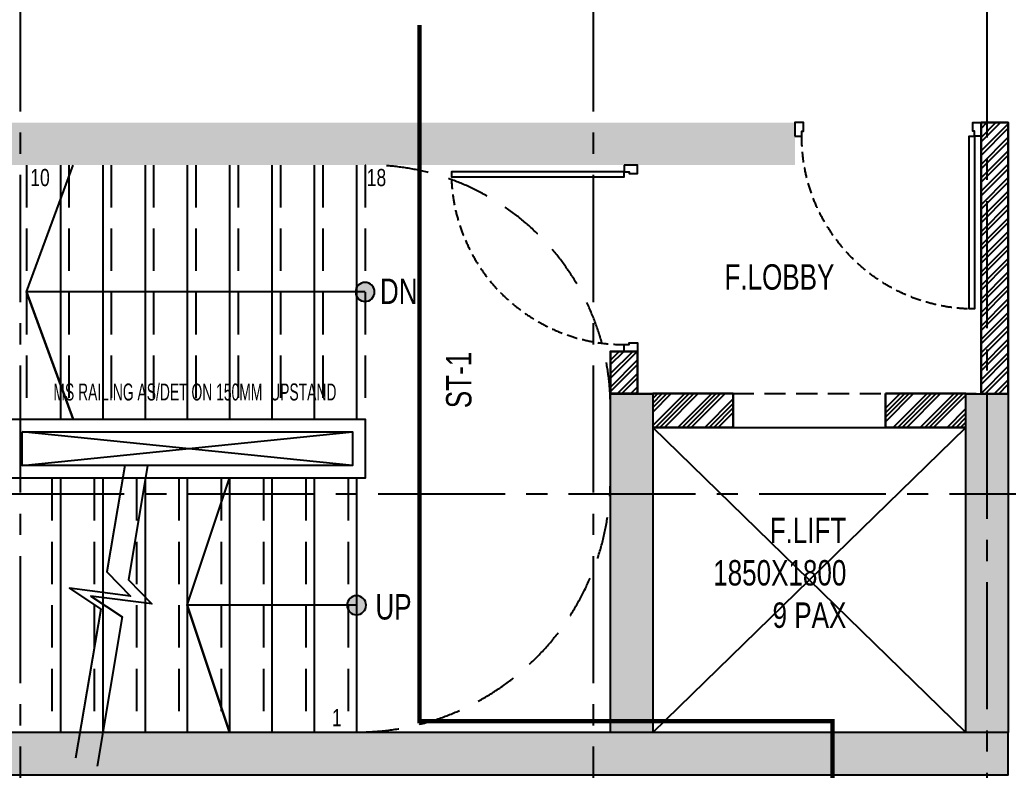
# Model space of a CAD drawing. Header units: millimetres. Extents: x 1066295 to 1300022, y -5734212 to -5454663.
# Drawn here: x 1197507 to 1203347, y -5721596 to -5717165 of the extents above; entities that cross this region are included whole.
import ezdxf

# ---------------------------------------------------------------- set-up
doc = ezdxf.new("R2010")
doc.units = ezdxf.units.MM
doc.header["$LTSCALE"] = 1000
doc.header["$MEASUREMENT"] = 0
for name, pattern in [('AUDIT_D_120904163729-0', [0]), ('T9_KEY PLAN(TYPICAL FLOOR)$0$T8 - TYPICAL FLOOR CORE$0$( Hidden )', [0.375, 0.25, -0.125]), ('T9_KEY PLAN(TYPICAL FLOOR)$0$T8 - TYPICAL FLOOR CORE$0$DASHED2', [0.375, 0.25, -0.125]), ('T9_KEY PLAN(TYPICAL FLOOR)$0$T8 - TYPICAL FLOOR CORE$0$HIDDEN', [0.375, 0.25, -0.125]), ('T9_KEY PLAN(TYPICAL FLOOR)$0$T8 - TYPICAL FLOOR CORE$0$T10-TYPICAL FLOOR CORE$0$HIDDEN', [0.375, 0.25, -0.125]), ('T9_KEY PLAN(TYPICAL FLOOR)$0$T8(T9 IS SIMILAR) - DIMENSION & TEXTING$0$T8_REFUGE COLUMNS$0$HIDDEN', [0.375, 0.25, -0.125]), ('T9_KEY PLAN(TYPICAL FLOOR)$0$T8_REFUGE COLUMNS$0$CENTER2', [1.125, 0.75, -0.125, 0.125, -0.125])]:
    doc.linetypes.add(name, pattern=pattern)
doc.layers.get('0').update_dxf_attribs({"linetype": 'AUDIT_D_120904163729-0'})
for name, color, linetype in [('T9_KEY PLAN(TYPICAL FLOOR)$0$T8 - TYPICAL FLOOR CORE$0$a-beam 2', 50, 'Continuous'), ('T9_KEY PLAN(TYPICAL FLOOR)$0$T8 - TYPICAL FLOOR CORE$0$A-DOOR-FULL', 2, 'Continuous'), ('T9_KEY PLAN(TYPICAL FLOOR)$0$T8 - TYPICAL FLOOR CORE$0$A-FINISHED STAIRS', 1, 'Continuous'), ('T9_KEY PLAN(TYPICAL FLOOR)$0$T8 - TYPICAL FLOOR CORE$0$A-UNFINISHED STAIRS', 30, 'T9_KEY PLAN(TYPICAL FLOOR)$0$T8 - TYPICAL FLOOR CORE$0$DASHED2'), ('T9_KEY PLAN(TYPICAL FLOOR)$0$T8 - TYPICAL FLOOR CORE$0$A_rail', 253, 'Continuous'), ('T9_KEY PLAN(TYPICAL FLOOR)$0$T8 - TYPICAL FLOOR CORE$0$B-AR-ANNO-E DECK FLOOR$0$a-text', 4, 'Continuous'), ('T9_KEY PLAN(TYPICAL FLOOR)$0$T8 - TYPICAL FLOOR CORE$0$CUT-OUT', 49, 'Continuous'), ('T9_KEY PLAN(TYPICAL FLOOR)$0$T8 - TYPICAL FLOOR CORE$0$HATCH', 8, 'Continuous'), ('T9_KEY PLAN(TYPICAL FLOOR)$0$T8 - TYPICAL FLOOR CORE$0$STAIRS', 1, 'Continuous'), ('T9_KEY PLAN(TYPICAL FLOOR)$0$T8 - TYPICAL FLOOR CORE$0$T10-TYPICAL FLOOR CORE$0$A-SLAB SUNK-AC LEDGES', 251, 'T9_KEY PLAN(TYPICAL FLOOR)$0$T8 - TYPICAL FLOOR CORE$0$T10-TYPICAL FLOOR CORE$0$HIDDEN'), ('T9_KEY PLAN(TYPICAL FLOOR)$0$T8_REFUGE COLUMNS$0$A-CENTERLINE', 193, 'T9_KEY PLAN(TYPICAL FLOOR)$0$T8_REFUGE COLUMNS$0$CENTER2'), ('T9_KEY PLAN(TYPICAL FLOOR)$0$T8_REFUGE COLUMNS$0$A-RCC COLS', 3, 'Continuous'), ('T9_KEY PLAN(TYPICAL FLOOR)$0$T8_TYPICAL COLUMNS$0$A-RCC COLS', 3, 'Continuous')]:
    doc.layers.add(name, color=color, linetype=linetype)
for name, color, linetype, lineweight in [('T9_KEY PLAN(TYPICAL FLOOR)$0$T8 - TYPICAL FLOOR CORE$0$A-WALL- 160', 6, 'Continuous', 30), ('T9_KEY PLAN(TYPICAL FLOOR)$0$T8 - TYPICAL FLOOR CORE$0$D&W', 8, 'Continuous', 25), ('T9_KEY PLAN(TYPICAL FLOOR)$0$T8 - TYPICAL FLOOR CORE$1$a-Text', 4, 'Continuous', 0), ('T9_KEY PLAN(TYPICAL FLOOR)$0$T8(T9 IS SIMILAR)$0$D&W', 8, 'Continuous', 25)]:
    doc.layers.add(name, color=color, linetype=linetype, lineweight=lineweight)
doc.layers.add('T9_KEY PLAN(TYPICAL FLOOR)$0$T8_REFUGE COLUMNS$0$COL-HATCH', color=7, linetype='Continuous', lineweight=25, true_color=0xa3a3a3)
doc.styles.add('T9_KEY PLAN(TYPICAL FLOOR)$0$T8 - TYPICAL FLOOR CORE$1$ARIAL ARROW', font='swisscl.ttf')

# ---------------------------------------------------------------- blocks, each defined once
blk = doc.blocks.new('T9_KEY PLAN(TYPICAL FLOOR)$0$T8_REFUGE COLUMNS')
at = {"layer": 'T9_KEY PLAN(TYPICAL FLOOR)$0$T8_REFUGE COLUMNS$0$COL-HATCH', "linetype": 'ByBlock'}
h = blk.add_hatch(color=256, dxfattribs=at)
h.dxf.hatch_style = 1
h.paths.add_polyline_path([(1215902.1, -5706299.9), (1216152.1, -5706299.9), (1216152.1, -5708099.9), (1215902.1, -5708099.9)])
h.paths.add_polyline_path([(1215902.1, -5708099.9), (1213292.1, -5708099.9), (1213292.1, -5707849.9), (1215902.1, -5707849.9)])
h.paths.add_polyline_path([(1196642.1, -5706299.9), (1196392.1, -5706299.9), (1196392.1, -5708099.9), (1196642.1, -5708099.9)])
h.paths.add_polyline_path([(1215902.1, -5723474.9), (1216152.1, -5723474.9), (1216152.1, -5721674.9), (1215902.1, -5721674.9)])
h.paths.add_polyline_path([(1215902.1, -5721924.9), (1213292.1, -5721924.9), (1213292.1, -5721674.9), (1215902.1, -5721674.9)])
h.paths.add_polyline_path([(1196642.1, -5723474.9), (1196392.1, -5723474.9), (1196392.1, -5721674.9), (1196642.1, -5721674.9)])
h.paths.add_polyline_path([(1198957.1, -5709939.9), (1199207.1, -5709939.9), (1199207.1, -5714149.9), (1198957.1, -5714149.9)])
h.paths.add_polyline_path([(1197682.1, -5711799.9), (1197432.1, -5711799.9), (1197432.1, -5709939.9), (1197682.1, -5709939.9)])
h.paths.add_polyline_path([(1184832.1, -5718799.9), (1185182.1, -5718799.9), (1185182.1, -5709299.9), (1184832.1, -5709299.9)])
h.paths.add_polyline_path([(1194132.1, -5714149.9), (1193882.1, -5714149.9), (1193882.1, -5709939.9), (1194132.1, -5709939.9)])
h.paths.add_polyline_path([(1189932.1, -5714149.9), (1190232.1, -5714149.9), (1190232.1, -5709914.9), (1189932.1, -5709914.9)])
h.paths.add_polyline_path([(1189932.1, -5719684.9), (1190232.1, -5719684.9), (1190232.1, -5715449.9), (1189932.1, -5715449.9)])
h.paths.add_polyline_path([(1194182.1, -5719609.9), (1193882.1, -5719609.9), (1193882.1, -5717174.9), (1194182.1, -5717174.9)])
h.paths.add_polyline_path([(1215612.1, -5719609.9), (1215862.1, -5719609.9), (1215862.1, -5715374.9), (1215612.1, -5715374.9)])
h.paths.add_polyline_path([(1210702.1, -5711724.9), (1207452.1, -5711724.9), (1207452.1, -5711474.9), (1210702.1, -5711474.9)])
h.paths.add_polyline_path([(1210702.1, -5713624.9), (1207452.1, -5713624.9), (1207452.1, -5713874.9), (1210702.1, -5713874.9)])
h.paths.add_polyline_path([(1210952.1, -5711474.9), (1210702.1, -5711474.9), (1210702.1, -5713874.9), (1210952.1, -5713874.9)])
h.paths.add_polyline_path([(1202442.1, -5712799.9), (1202692.1, -5712799.9), (1202692.1, -5710799.9), (1202442.1, -5710799.9)], flags=17)
h.paths.add_polyline_path([(1196682.1, -5715374.9), (1196932.1, -5715374.9), (1196932.1, -5719609.9), (1196682.1, -5719609.9)])
h.paths.add_polyline_path([(1210052.1, -5727009.9), (1209752.1, -5727009.9), (1209752.1, -5724474.9), (1210052.1, -5724474.9)])
h.paths.add_polyline_path([(1202492.1, -5727009.9), (1202792.1, -5727009.9), (1202792.1, -5724474.9), (1202492.1, -5724474.9)])
h.paths.add_polyline_path([(1199382.1, -5726829.9), (1199132.1, -5726829.9), (1199132.1, -5724474.9), (1199382.1, -5724474.9)])
h.paths.add_polyline_path([(1195392.1, -5726519.9), (1195742.1, -5726519.9), (1195742.1, -5724724.9), (1195392.1, -5724724.9)])
h.paths.add_polyline_path([(1195742.1, -5724124.9), (1195392.1, -5724124.9), (1195392.1, -5723274.9), (1195742.1, -5723274.9)])
h.paths.add_polyline_path([(1217152.1, -5726519.9), (1216802.1, -5726519.9), (1216802.1, -5724724.9), (1217152.1, -5724724.9)])
h.paths.add_polyline_path([(1216802.1, -5724124.9), (1217152.1, -5724124.9), (1217152.1, -5723274.9), (1216802.1, -5723274.9)])
h.paths.add_polyline_path([(1213162.1, -5726829.9), (1213412.1, -5726829.9), (1213412.1, -5724474.9), (1213162.1, -5724474.9)])
h.paths.add_polyline_path([(1209602.1, -5723474.9), (1209852.1, -5723474.9), (1209852.1, -5721674.9), (1209602.1, -5721674.9)])
h.paths.add_polyline_path([(1212262.1, -5721674.9), (1210752.1, -5721674.9), (1210752.1, -5721924.9), (1212262.1, -5721924.9)])
h.paths.add_polyline_path([(1212742.1, -5719224.9), (1207452.1, -5719224.9), (1207452.1, -5718974.9), (1212742.1, -5718974.9)])
h.paths.add_polyline_path([(1214067.1, -5718349.9), (1213817.1, -5718349.9), (1213817.1, -5716424.9), (1214067.1, -5716424.9)])
h.paths.add_polyline_path([(1213587.1, -5709939.9), (1213337.1, -5709939.9), (1213337.1, -5714149.9), (1213587.1, -5714149.9)])
h.paths.add_polyline_path([(1214862.1, -5711799.9), (1215112.1, -5711799.9), (1215112.1, -5709939.9), (1214862.1, -5709939.9)])
h.paths.add_polyline_path([(1227712.1, -5718799.9), (1227362.1, -5718799.9), (1227362.1, -5709299.9), (1227712.1, -5709299.9)])
h.paths.add_polyline_path([(1218412.1, -5714149.9), (1218662.1, -5714149.9), (1218662.1, -5709939.9), (1218412.1, -5709939.9)])
h.paths.add_polyline_path([(1222612.1, -5714149.9), (1222312.1, -5714149.9), (1222312.1, -5709914.9), (1222612.1, -5709914.9)])
h.paths.add_polyline_path([(1222612.1, -5719684.9), (1222312.1, -5719684.9), (1222312.1, -5715449.9), (1222612.1, -5715449.9)])
h.paths.add_polyline_path([(1218362.1, -5719609.9), (1218662.1, -5719609.9), (1218662.1, -5717174.9), (1218362.1, -5717174.9)])
h.paths.add_polyline_path([(1202742.1, -5716974.9), (1202992.1, -5716974.9), (1202992.1, -5718974.9), (1202742.1, -5718974.9)])
h.paths.add_polyline_path([(1204842.1, -5716974.9), (1205092.1, -5716974.9), (1205092.1, -5718974.9), (1204842.1, -5718974.9)])
h.paths.add_polyline_path([(1217152.1, -5701889.9), (1216802.1, -5701889.9), (1216802.1, -5705049.9), (1217152.1, -5705049.9)])
h.paths.add_polyline_path([(1216802.1, -5705649.9), (1217152.1, -5705649.9), (1217152.1, -5706499.9), (1216802.1, -5706499.9)])
h.paths.add_polyline_path([(1213162.1, -5701089.9), (1213412.1, -5701089.9), (1213412.1, -5705299.9), (1213162.1, -5705299.9)])
h.paths.add_polyline_path([(1210052.1, -5701089.9), (1209752.1, -5701089.9), (1209752.1, -5705299.9), (1210052.1, -5705299.9)])
h.paths.add_polyline_path([(1209602.1, -5706299.9), (1209852.1, -5706299.9), (1209852.1, -5708099.9), (1209602.1, -5708099.9)])
h.paths.add_polyline_path([(1212262.1, -5708099.9), (1210752.1, -5708099.9), (1210752.1, -5707849.9), (1212262.1, -5707849.9)])
h.paths.add_polyline_path([(1195392.1, -5701889.9), (1195742.1, -5701889.9), (1195742.1, -5705049.9), (1195392.1, -5705049.9)])
h.paths.add_polyline_path([(1195742.1, -5705649.9), (1195392.1, -5705649.9), (1195392.1, -5706499.9), (1195742.1, -5706499.9)])
h.paths.add_polyline_path([(1199382.1, -5701089.9), (1199132.1, -5701089.9), (1199132.1, -5705299.9), (1199382.1, -5705299.9)])
h.paths.add_polyline_path([(1202492.1, -5701089.9), (1202792.1, -5701089.9), (1202792.1, -5705299.9), (1202492.1, -5705299.9)])
h.paths.add_polyline_path([(1202942.1, -5706299.9), (1202692.1, -5706299.9), (1202692.1, -5708099.9), (1202942.1, -5708099.9)])
h.paths.add_polyline_path([(1200282, -5708099.9), (1201792, -5708099.9), (1201792, -5707849.9), (1200282, -5707849.9)])
h.paths.add_polyline_path([(1207452.1, -5710799.9), (1211787.1, -5710799.9), (1211787.1, -5710549.9), (1207452.1, -5710549.9)])
h.paths.add_polyline_path([(1200042.1, -5713849.9), (1200042.1, -5710549.9), (1205092.1, -5710549.9), (1205092.1, -5712999.9), (1204842.1, -5712999.9), (1204842, -5710799.9), (1200292.1, -5710799.9), (1200292.1, -5713849.9)])
h.paths.add_polyline_path([(1198907.1, -5719224.9), (1205092.1, -5719224.9), (1205092.1, -5718974.9), (1198907.1, -5718974.9)])
h.paths.add_polyline_path([(1202942.1, -5723474.9), (1202692.1, -5723474.9), (1202692.1, -5721674.9), (1202942.1, -5721674.9)])
h.paths.add_polyline_path([(1200282.1, -5721674.9), (1201792.1, -5721674.9), (1201792.1, -5721924.9), (1200282.1, -5721924.9)])
h.paths.add_polyline_path([(1196932.1, -5715624.9), (1203832.1, -5715624.9), (1203832.1, -5715374.9), (1196932.1, -5715374.9)])
h.paths.add_polyline_path([(1215612.1, -5715624.9), (1207452.1, -5715624.9), (1207452.1, -5715374.9), (1215612.1, -5715374.9)])
h.paths.add_polyline_path([(1196642.1, -5721924.9), (1199252.1, -5721924.9), (1199252.1, -5721674.9), (1196642.1, -5721674.9)])
h.paths.add_polyline_path([(1196642.1, -5708099.9), (1199252.1, -5708099.9), (1199252.1, -5707849.9), (1196642.1, -5707849.9)])
h.paths.add_polyline_path([(1198007.1, -5718974.9), (1196932.1, -5718974.9), (1196932.1, -5719224.9), (1198007.1, -5719224.9)])
at = {"layer": 'T9_KEY PLAN(TYPICAL FLOOR)$0$T8_REFUGE COLUMNS$0$A-CENTERLINE'}
for p, q in [((1199257.1, -5728808.5), (1199257.1, -5698299.6)), ((1204967.1, -5719963), (1204967.1, -5698299.6)), ((1202642.1, -5728808.5), (1202642.1, -5698573.6)), ((1223494.9, -5717567.4), (1182495.9, -5717567.4))]:
    blk.add_line(p, q, dxfattribs=at)
at = {"layer": 'T9_KEY PLAN(TYPICAL FLOOR)$0$T8_REFUGE COLUMNS$0$A-RCC COLS', "linetype": 'ByBlock'}
for points in [[(1202742.1, -5716974.9), (1202992.1, -5716974.9), (1202992.1, -5718974.9), (1202742.1, -5718974.9)], [(1204842.1, -5716974.9), (1205092.1, -5716974.9), (1205092.1, -5718974.9), (1204842.1, -5718974.9)], [(1198907.1, -5719224.9), (1205092.1, -5719224.9), (1205092.1, -5718974.9), (1198907.1, -5718974.9)]]:
    blk.add_lwpolyline(points, close=True, dxfattribs=at)
blk = doc.blocks.new('T9_KEY PLAN(TYPICAL FLOOR)$0$T8_TYPICAL COLUMNS')
at = {"layer": 'T9_KEY PLAN(TYPICAL FLOOR)$0$T8_TYPICAL COLUMNS$0$A-RCC COLS', "linetype": 'ByBlock'}
blk.add_blockref('T9_KEY PLAN(TYPICAL FLOOR)$0$T8_REFUGE COLUMNS', (0, 0), dxfattribs=at)
blk = doc.blocks.new('*U2406')
for points in [[(0, 0), (0, 1020), (-30, 1020), (-30, 0)], [(40, 0), (0, 0), (0, -30), (-10, -30), (-10, -80), (40, -80)], [(-1060, 0), (-1020, 0), (-1020, -30), (-1010, -30), (-1010, -80), (-1060, -80)]]:
    blk.add_lwpolyline(points, close=True)
at = {"color": 0, "linetype": 'ByBlock', "ltscale": 0.25}
blk.add_arc((1.5, -0.6), 1021.5, 92.37301, 179.96526, dxfattribs=at)
blk = doc.blocks.new('T9_KEY PLAN(TYPICAL FLOOR)$0$T8 - TYPICAL FLOOR CORE$0$A$C29262D9E')
at = {"layer": 'T9_KEY PLAN(TYPICAL FLOOR)$0$T8 - TYPICAL FLOOR CORE$0$STAIRS'}
h = blk.add_hatch(color=7, dxfattribs=at)
edge = h.paths.add_edge_path()
edge.add_arc((0, 0), 0.075, 0, 360)
at = {"layer": 'T9_KEY PLAN(TYPICAL FLOOR)$0$T8 - TYPICAL FLOOR CORE$0$STAIRS', "color": 7}
blk.add_circle((0, 0), 0.075, dxfattribs=at)
blk = doc.blocks.new('T9_KEY PLAN(TYPICAL FLOOR)')
at = {"layer": 'T9_KEY PLAN(TYPICAL FLOOR)$0$T8 - TYPICAL FLOOR CORE$0$T10-TYPICAL FLOOR CORE$0$A-SLAB SUNK-AC LEDGES', "linetype": 'ByBlock'}
h = blk.add_hatch(dxfattribs=at)
h.set_pattern_fill('ANSI34', color=8, scale=150)
h.paths.add_polyline_path([(1207452.3, -5713624), (1207652.3, -5713624), (1207652.3, -5713122.9), (1207452.3, -5713122.9)])
h.paths.add_polyline_path([(1207452.3, -5712222.9), (1207652.3, -5712222.9), (1207652.3, -5711724), (1207452.3, -5711724)])
h.paths.add_polyline_path([(1200292.4, -5712999.6), (1200917.4, -5712999.6), (1200917.4, -5712799.6), (1200292.4, -5712799.6)])
h.paths.add_polyline_path([(1201817.4, -5712999.6), (1203317.4, -5712999.6), (1203317.4, -5712799.6), (1201817.4, -5712799.6)])
h.paths.add_polyline_path([(1204217.4, -5712999.6), (1204842.3, -5712999.6), (1204842.3, -5712799.6), (1204217.4, -5712799.6)])
h.paths.add_polyline_path([(1204367.2, -5717174), (1204842.2, -5717174), (1204842.2, -5716974), (1204367.2, -5716974)])
h.paths.add_polyline_path([(1202992.1, -5717174), (1203467.2, -5717174), (1203467.2, -5716974), (1202992.1, -5716974)])
h = blk.add_hatch(dxfattribs=at)
h.set_pattern_fill('ANSI32', color=8, scale=150)
h.paths.add_polyline_path([(1205092.2, -5716974.9), (1205092.2, -5715374), (1204932.2, -5715374), (1204932.2, -5716974.9)])
h = blk.add_hatch(dxfattribs=at)
h.set_pattern_fill('ANSI32', color=8, scale=150)
h.paths.add_polyline_path([(1202742.2, -5716974), (1202742.2, -5716724.8), (1202902.2, -5716724.8), (1202902.2, -5716974)])
at = {"color": 4, "linetype": 'T9_KEY PLAN(TYPICAL FLOOR)$0$T8(T9 IS SIMILAR) - DIMENSION & TEXTING$0$T8_REFUGE COLUMNS$0$HIDDEN', "ltscale": 5, "const_width": 25, "elevation": 0.1}
blk.add_lwpolyline([(1204053.5, -5721233.6), (1204053.5, -5718908.5), (1201614.3, -5718908.5), (1201614.3, -5714798.3)], dxfattribs=at)
at = {"layer": 'T9_KEY PLAN(TYPICAL FLOOR)$0$T8 - TYPICAL FLOOR CORE$0$a-beam 2', "color": 8, "linetype": 'T9_KEY PLAN(TYPICAL FLOOR)$0$T8 - TYPICAL FLOOR CORE$0$( Hidden )', "ltscale": 0.5}
blk.add_line((1202902.2, -5716974), (1204932.2, -5716974), dxfattribs=at)
at = {"layer": 'T9_KEY PLAN(TYPICAL FLOOR)$0$T8 - TYPICAL FLOOR CORE$0$A-FINISHED STAIRS', "color": 8}
for p, q in [((1199492.2, -5715625), (1199492.2, -5717125)), ((1199742.2, -5715625), (1199742.2, -5717125)), ((1199992.2, -5715625), (1199992.2, -5717125)), ((1200242.2, -5715625), (1200242.2, -5717125)), ((1200492.2, -5715625), (1200492.2, -5717125)), ((1200742.2, -5715625), (1200742.2, -5717125)), ((1200992.2, -5715625), (1200992.2, -5717125)), ((1201242.2, -5715625), (1201242.2, -5717125)), ((1199492.2, -5717474), (1199492.2, -5718974)), ((1199742.2, -5717474), (1199742.2, -5718974)), ((1199992.2, -5717474), (1199992.2, -5718974)), ((1200242.2, -5717474), (1200242.2, -5718974)), ((1200492.2, -5717474), (1200492.2, -5718974)), ((1200742.2, -5717474), (1200742.2, -5718974)), ((1200992.2, -5717474), (1200992.2, -5718974)), ((1201242.2, -5717474), (1201242.2, -5718974))]:
    blk.add_line(p, q, dxfattribs=at)
at = {"layer": 'T9_KEY PLAN(TYPICAL FLOOR)$0$T8 - TYPICAL FLOOR CORE$0$A-UNFINISHED STAIRS', "color": 8, "linetype": 'T9_KEY PLAN(TYPICAL FLOOR)$0$T8 - TYPICAL FLOOR CORE$0$HIDDEN'}
for p, q in [((1199292.2, -5715625), (1199292.2, -5717125)), ((1199542.2, -5715625), (1199542.2, -5717125)), ((1199792.2, -5715625), (1199792.2, -5717125)), ((1200042.2, -5715625), (1200042.2, -5717125)), ((1200292.2, -5715625), (1200292.2, -5717125)), ((1200542.2, -5715625), (1200542.2, -5717125)), ((1200792.2, -5715625), (1200792.2, -5717125)), ((1201042.2, -5715625), (1201042.2, -5717125)), ((1201292.2, -5715625), (1201292.2, -5717125)), ((1199442.2, -5717474), (1199442.2, -5718974)), ((1199692.2, -5717474), (1199692.2, -5718974)), ((1199942.2, -5717474), (1199942.2, -5718974)), ((1200192.2, -5717474), (1200192.2, -5718974)), ((1200442.2, -5717474), (1200442.2, -5718974)), ((1200692.2, -5717474), (1200692.2, -5718974)), ((1200942.2, -5717474), (1200942.2, -5718974)), ((1201192.2, -5717474), (1201192.2, -5718974))]:
    blk.add_line(p, q, dxfattribs=at)
at = {"layer": 'T9_KEY PLAN(TYPICAL FLOOR)$0$T8 - TYPICAL FLOOR CORE$0$A-WALL- 160', "color": 8, "linetype": 'ByBlock'}
for p, q in [((1203467.2, -5716974, 0.7), (1202992.2, -5716974, 0.7)), ((1203467.2, -5717174), (1203467.2, -5716974, 0.7)), ((1204842.2, -5716974, 0.7), (1204367.2, -5716974, 0.7)), ((1204367.2, -5717174), (1204367.2, -5716974, 0.7)), ((1203467.2, -5717174), (1202992.2, -5717174)), ((1204842.2, -5717174), (1204367.2, -5717174))]:
    blk.add_line(p, q, dxfattribs=at)
for points in [[(1205092.2, -5716974.9), (1205092.2, -5715374), (1204932.2, -5715374), (1204932.2, -5716974.9)], [(1202742.2, -5716974), (1202742.2, -5716724.8), (1202902.2, -5716724.8), (1202902.2, -5716974)]]:
    blk.add_lwpolyline(points, close=True, dxfattribs=at)
at = {"layer": 'T9_KEY PLAN(TYPICAL FLOOR)$0$T8 - TYPICAL FLOOR CORE$0$A_rail', "color": 8}
for points in [[(1199192.2, -5717125), (1201292.2, -5717125), (1201292.2, -5717474), (1199192.2, -5717474)], [(1199267.2, -5717200), (1201217.2, -5717200), (1201217.2, -5717399), (1199267.2, -5717399)]]:
    blk.add_lwpolyline(points, close=True, dxfattribs=at)
at = {"layer": 'T9_KEY PLAN(TYPICAL FLOOR)$0$T8 - TYPICAL FLOOR CORE$0$CUT-OUT', "color": 8}
for p, q in [((1199267.2, -5717399), (1201217.2, -5717200)), ((1201217.2, -5717399), (1199267.2, -5717200)), ((1202992.2, -5718975.6), (1204842.3, -5717174)), ((1204842.2, -5718975.6), (1202992.2, -5717174))]:
    blk.add_line(p, q, dxfattribs=at)
at = {"layer": 'T9_KEY PLAN(TYPICAL FLOOR)$0$T8 - TYPICAL FLOOR CORE$0$D&W', "color": 8, "linetype": 'ByBlock'}
blk.add_line((1203467.2, -5717174), (1204367.2, -5717174), dxfattribs=at)
at = {"layer": 'T9_KEY PLAN(TYPICAL FLOOR)$0$T8 - TYPICAL FLOOR CORE$0$HATCH', "color": 8, "linetype": 'T9_KEY PLAN(TYPICAL FLOOR)$0$T8 - TYPICAL FLOOR CORE$0$HIDDEN'}
for centre, radius, start, end in [((1201314.1, -5717053), 1428.1, 0.51633, 90.87926), ((1201243.6, -5717474.6), 1498.6, 269.94657, 359.93245)]:
    blk.add_arc(centre, radius, start, end, dxfattribs=at)
at = {"layer": 'T9_KEY PLAN(TYPICAL FLOOR)$0$T8 - TYPICAL FLOOR CORE$0$STAIRS', "color": 8}
for points in [[(1201292.2, -5716374), (1199292.2, -5716374), (1199567.2, -5717125), (1199292.2, -5716374), (1199567.2, -5715625)], [(1199873.3, -5717399), (1199767.5, -5718027.5), (1199905.9, -5718170.2), (1199545.2, -5718124), (1199730.7, -5718246.2), (1199582.5, -5719127.7)], [(1200007.2, -5717399), (1199893.8, -5718073.4), (1200032.2, -5718216.1), (1199671.4, -5718169.9), (1199857, -5718292.1), (1199708.7, -5719173.6)], [(1201242.2, -5718224), (1200242.2, -5718224), (1200492.2, -5718974), (1200242.2, -5718224), (1200492.2, -5717474)]]:
    blk.add_lwpolyline(points, dxfattribs=at)
at = {"layer": 'T9_KEY PLAN(TYPICAL FLOOR)$0$T8 - TYPICAL FLOOR CORE$0$A-DOOR-FULL', "color": 8, "linetype": 'T9_KEY PLAN(TYPICAL FLOOR)$0$T8 - TYPICAL FLOOR CORE$0$HIDDEN', "xscale": -1, "rotation": 180}
blk.add_blockref('*U2406', (1204892.2, -5715454), dxfattribs=at)
at = {"layer": 'T9_KEY PLAN(TYPICAL FLOOR)$0$T8 - TYPICAL FLOOR CORE$0$A-DOOR-FULL', "color": 8, "linetype": 'T9_KEY PLAN(TYPICAL FLOOR)$0$T8 - TYPICAL FLOOR CORE$0$HIDDEN', "rotation": 90}
blk.add_blockref('*U2406', (1202822.2, -5715664.9), dxfattribs=at)
at = {"layer": 'T9_KEY PLAN(TYPICAL FLOOR)$0$T8 - TYPICAL FLOOR CORE$0$B-AR-ANNO-E DECK FLOOR$0$a-text', "color": 8, "xscale": -750, "yscale": 750, "zscale": 750}
for p in [(1201292.2, -5716374, -0.2), (1201242.2, -5718224, 0)]:
    blk.add_blockref('T9_KEY PLAN(TYPICAL FLOOR)$0$T8 - TYPICAL FLOOR CORE$0$A$C29262D9E', p, dxfattribs=at)
at = {"layer": 'T9_KEY PLAN(TYPICAL FLOOR)$0$T8(T9 IS SIMILAR)$0$D&W', "color": 8, "linetype": 'ByBlock'}
blk.add_blockref('T9_KEY PLAN(TYPICAL FLOOR)$0$T8_TYPICAL COLUMNS', (0, 0), dxfattribs=at)
at = {"layer": 'T9_KEY PLAN(TYPICAL FLOOR)$0$T8 - TYPICAL FLOOR CORE$1$a-Text', "color": 8, "linetype": 'ByBlock', "style": 'T9_KEY PLAN(TYPICAL FLOOR)$0$T8 - TYPICAL FLOOR CORE$1$ARIAL ARROW'}
for s, height, p in [('10', 101.25, (1199314.1, -5715749.1)), ('18', 101.25, (1201301.8, -5715749.1)), ('1', 101.2, (1201096.3, -5718938))]:
    blk.add_text(s, height=height, dxfattribs=at).set_placement(p)
at = {"layer": 'T9_KEY PLAN(TYPICAL FLOOR)$0$T8 - TYPICAL FLOOR CORE$1$a-Text', "color": 8, "linetype": 'ByBlock', "style": 'T9_KEY PLAN(TYPICAL FLOOR)$0$T8 - TYPICAL FLOOR CORE$1$ARIAL ARROW', "width": 0.8}
blk.add_text('MS RAILING AS/DET ON 150MM  UPSTAND', height=100, dxfattribs=at).set_placement((1199451, -5717014.7))
at = {"layer": 'T9_KEY PLAN(TYPICAL FLOOR)$0$T8 - TYPICAL FLOOR CORE$1$a-Text', "color": 8, "linetype": 'ByBlock', "char_height": 150, "style": 'T9_KEY PLAN(TYPICAL FLOOR)$0$T8 - TYPICAL FLOOR CORE$1$ARIAL ARROW'}
for s, insert, width, attachment_point in [('F.LOBBY', (1204065, -5716362.6), 821.633, 9), ('\\pi313.45418;DN', (1201066.8, -5716445.1), 821.633, 7), ('F.LIFT\\P1850X1800\\P9 PAX', (1204135.8, -5718359.5), 438.696, 9), ('\\pi316.99285;UP', (1201036.7, -5718310.4), 821.633, 7)]:
    blk.add_mtext(s, dxfattribs=dict(at, insert=insert, width=width, attachment_point=attachment_point))
at = {"layer": 'T9_KEY PLAN(TYPICAL FLOOR)$0$T8 - TYPICAL FLOOR CORE$1$a-Text', "color": 8, "linetype": 'ByBlock', "insert": (1201922.8, -5716727.3), "char_height": 150, "width": 821.633, "attachment_point": 9, "rotation": 90, "style": 'T9_KEY PLAN(TYPICAL FLOOR)$0$T8 - TYPICAL FLOOR CORE$1$ARIAL ARROW'}
blk.add_mtext('ST-1', dxfattribs=at)
blk = doc.blocks.new('T9_PROFILE SECTIONS')
at = {"linetype": 'ByBlock'}
blk.add_blockref('T9_KEY PLAN(TYPICAL FLOOR)', (0.1954, 0.8356), dxfattribs=at)

msp = doc.modelspace()

# ---------------------------------------------------------------- block references
at = {"linetype": 'ByBlock'}
msp.add_blockref('T9_PROFILE SECTIONS', (-1745.2, -2398.4, 0.4), dxfattribs=at)

doc.saveas('drawing.dxf')
